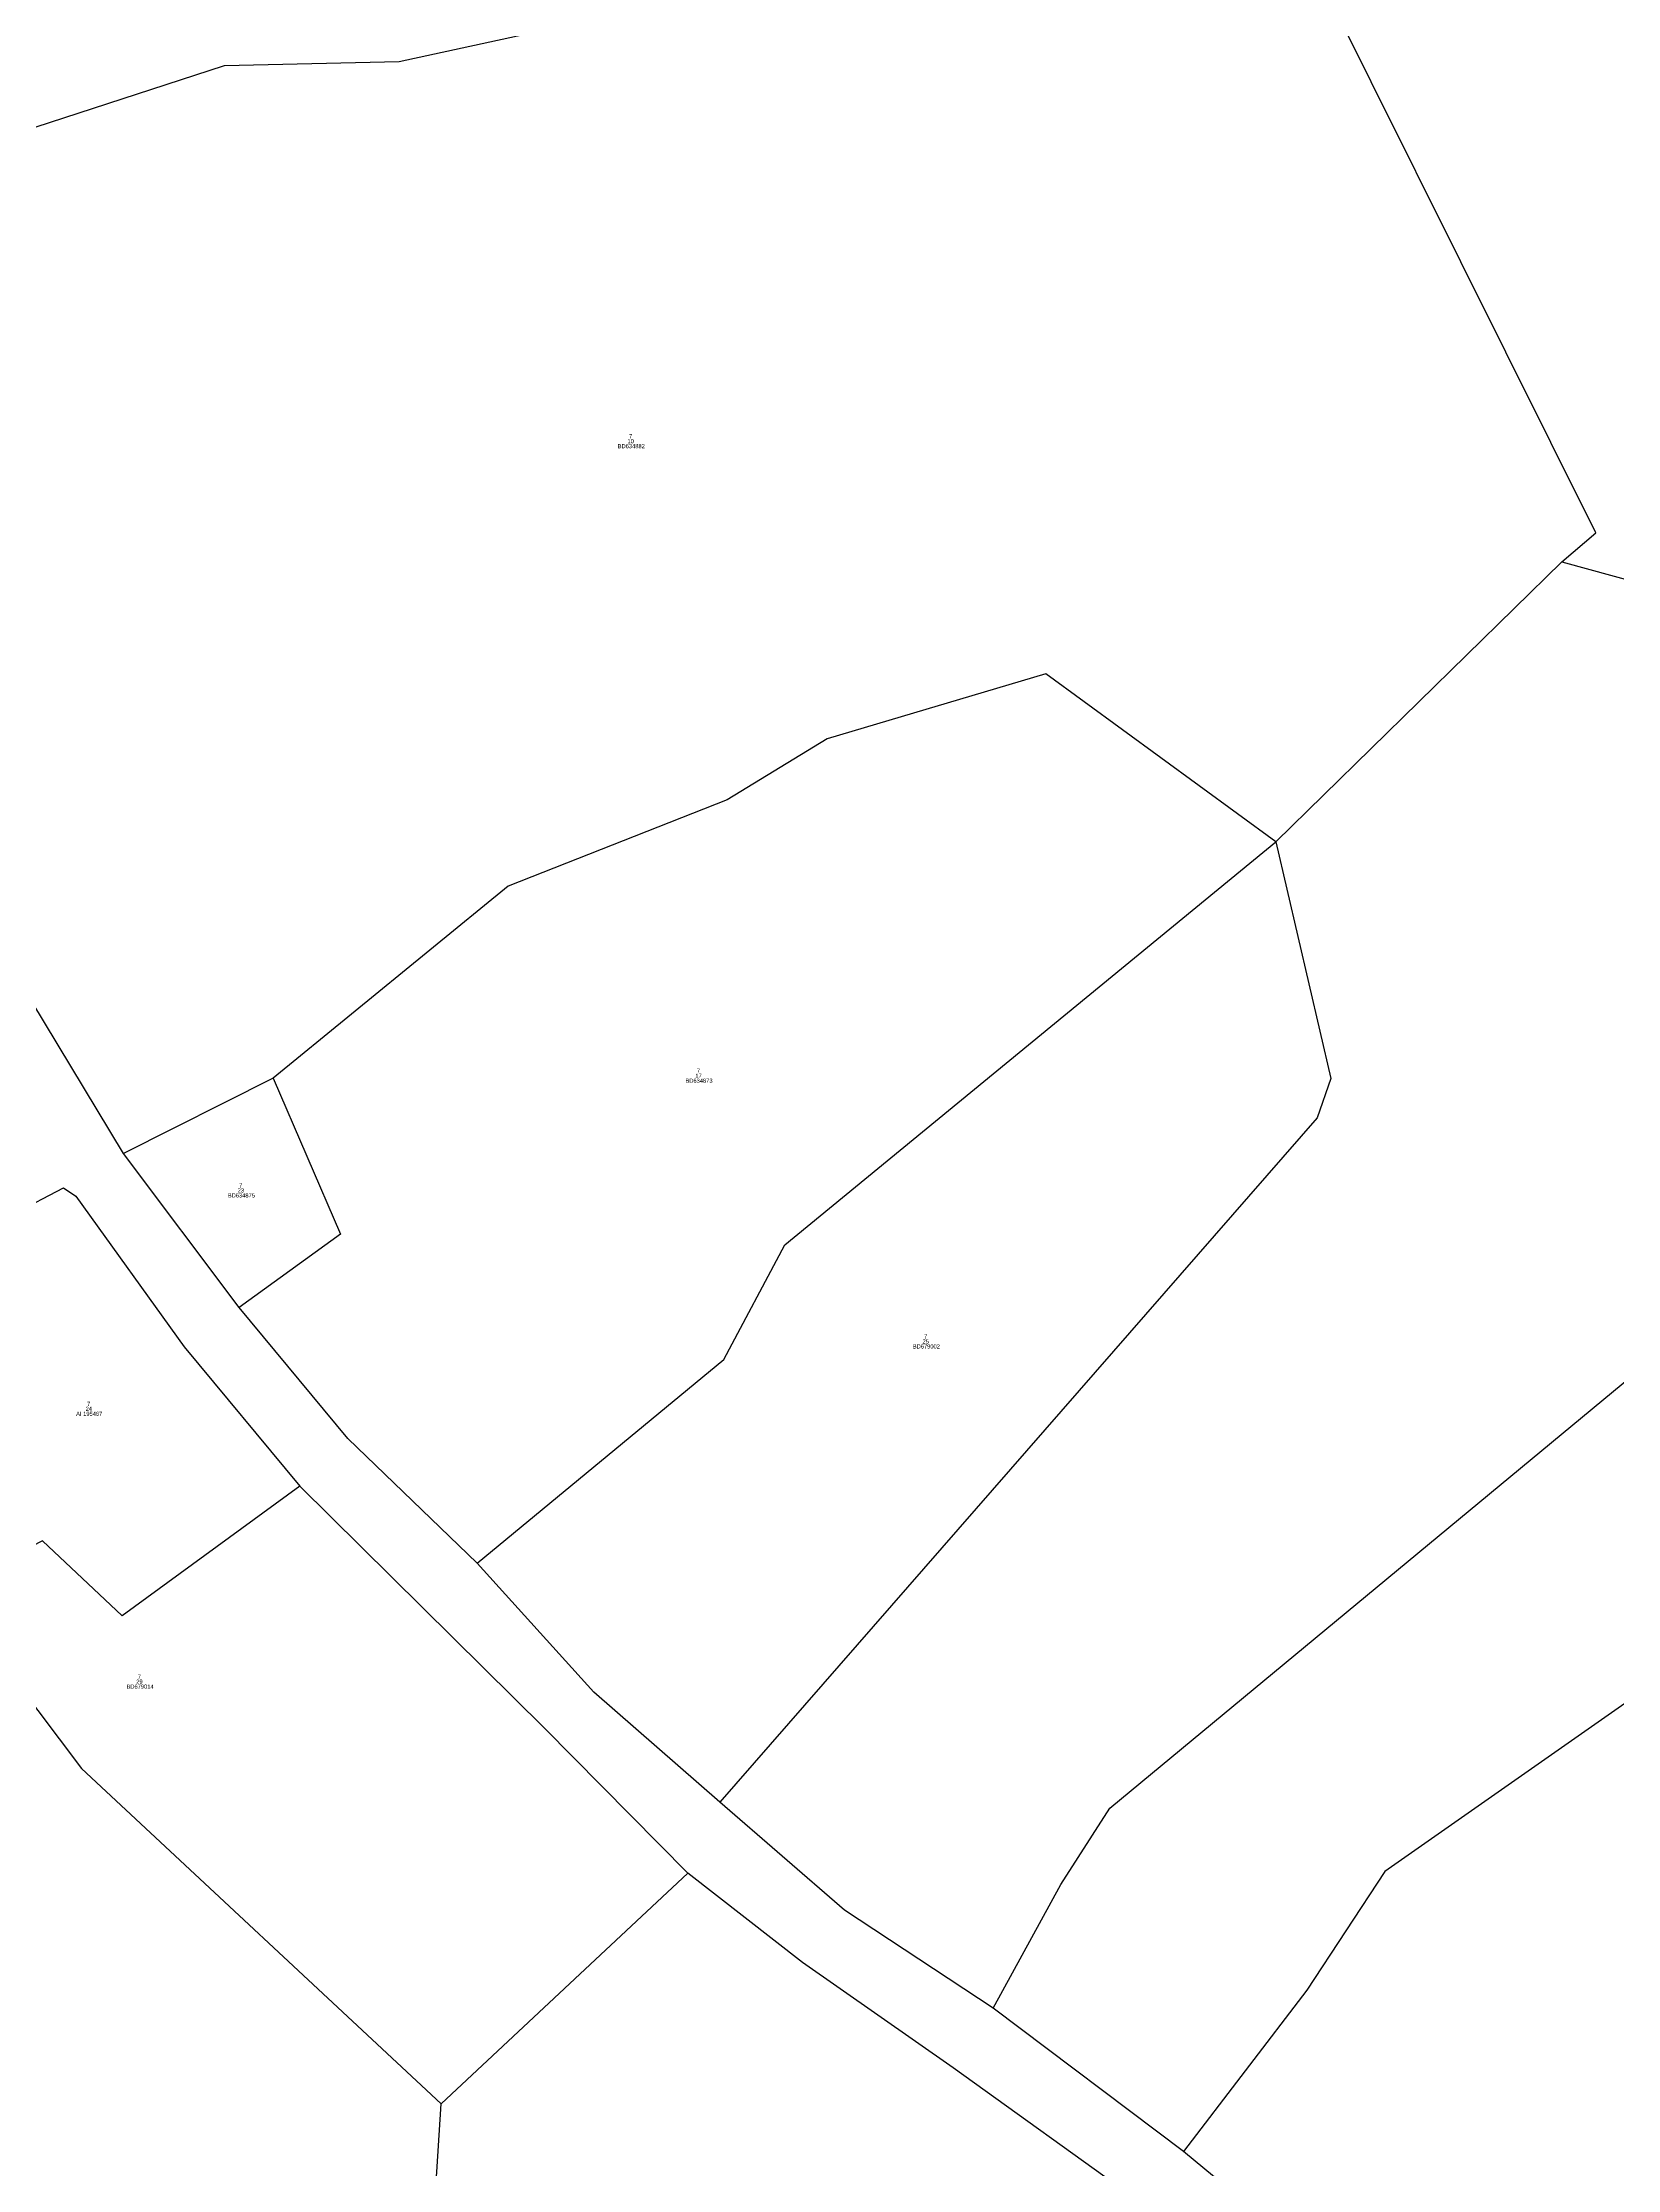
# Model space of a CAD drawing. Extents: x 547915 to 556085, y 1814738 to 1822008.
# Drawn here: x 550171.1 to 550360.5, y 1819619.6 to 1819875.3 of the extents above; entities that cross this region are included whole.
import ezdxf

# ---------------------------------------------------------------- set-up
doc = ezdxf.new("R2010")
doc.units = 0
for name, color, linetype in [('Level 10', 7, 'Continuous'), ('Level 20', 7, 'Continuous'), ('Level 23', 7, 'Continuous')]:
    doc.layers.add(name, color=color, linetype=linetype)

msp = doc.modelspace()

# ---------------------------------------------------------------- linework, layer by layer
at = {"layer": 'Level 10'}
for p, q in [((550319.37, 1819779.19), (550353.79, 1819812.86)), ((550353.79, 1819812.86), (550378.13, 1819806.14)), ((550198.81, 1819750.76), (550180.81, 1819741.71)), ((550219.01, 1819627.44), (550248.66, 1819655.17)), ((550218.34, 1819617.39), (550219.01, 1819627.44))]:
    msp.add_line(p, q, dxfattribs=at)
for points in [[(550126.65, 1819836.66), (550156.11, 1819860.55), (550192.93, 1819872.54), (550213.94, 1819873.03), (550248.14, 1819880.47), (550314.6, 1819903.19)], [(550353.79, 1819812.86), (550357.86, 1819816.36), (550314.6, 1819903.19)], [(550319.37, 1819779.19), (550291.73, 1819799.39), (550265.44, 1819791.57), (550253.4, 1819784.24), (550227.05, 1819773.85), (550198.81, 1819750.76)], [(550223.33, 1819692.47), (550253, 1819716.93), (550260.32, 1819730.73), (550319.37, 1819779.19)], [(550319.37, 1819779.19), (550325.98, 1819750.74), (550324.35, 1819746.02), (550252.53, 1819663.73)], [(550198.81, 1819750.76), (550206.91, 1819732.01), (550194.71, 1819723.21)], [(550202.01, 1819701.7), (550180.62, 1819686.13), (550171.06, 1819695.16), (550165.65, 1819692.39), (550159.52, 1819702.63), (550166.02, 1819706.34), (550153.89, 1819724.64)], [(550285.37, 1819638.95), (550293.52, 1819653.81), (550299.42, 1819663), (550373.5, 1819724.33)], [(550104.88, 1819704.81), (550121.55, 1819677.77), (550150.4, 1819689.99), (550167.82, 1819678.31), (550175.75, 1819667.76), (550219.01, 1819627.44)], [(550395.02, 1819699.17), (550332.5, 1819655.38), (550323.09, 1819641.11), (550308.27, 1819621.73)]]:
    msp.add_lwpolyline(points, dxfattribs=at)
at = {"layer": 'Level 23'}
for p, q in [((550194.71, 1819723.21), (550180.81, 1819741.71)), ((550308.27, 1819621.73), (550285.37, 1819638.95))]:
    msp.add_line(p, q, dxfattribs=at)
for points in [[(550180.81, 1819741.71), (550168.13, 1819762.73), (550144.19, 1819803.7), (550126.65, 1819836.66)], [(550153.89, 1819724.64), (550167.76, 1819734.53), (550173.58, 1819737.6), (550175.08, 1819736.57), (550188.09, 1819718.46), (550202.01, 1819701.7)], [(550223.33, 1819692.47), (550207.77, 1819707.46), (550194.71, 1819723.21)], [(550202.01, 1819701.7), (550231.44, 1819672.61), (550248.66, 1819655.17)], [(550252.53, 1819663.73), (550237.37, 1819676.95), (550223.33, 1819692.47)], [(550285.37, 1819638.95), (550267.49, 1819650.75), (550252.53, 1819663.73)], [(550333.99, 1819587.2), (550302.67, 1819615.89), (550280.58, 1819631.77), (550262.44, 1819644.43), (550248.66, 1819655.17)], [(550355.84, 1819579.79), (550342.09, 1819593.76), (550308.27, 1819621.73)]]:
    msp.add_lwpolyline(points, dxfattribs=at)

# ---------------------------------------------------------------- texts
at = {"layer": 'Level 20'}
for s, p in [('7', (550241.59, 1819827.72)), ('7', (550241.59, 1819827.72)), ('BD634882', (550240.23, 1819826.52)), ('BD634882', (550240.23, 1819826.52)), ('10', (550241.41, 1819827.12)), ('10', (550241.41, 1819827.12)), ('17', (550249.57, 1819750.82)), ('17', (550249.57, 1819750.82)), ('7', (550249.75, 1819751.42)), ('7', (550249.75, 1819751.42)), ('BD634873', (550248.38, 1819750.22)), ('BD634873', (550248.38, 1819750.22)), ('BD634875', (550193.34, 1819736.43)), ('23', (550194.52, 1819737.03)), ('7', (550194.7, 1819737.63)), ('BD679002', (550275.72, 1819718.27)), ('BD679002', (550275.72, 1819718.27)), ('25', (550276.89, 1819718.87)), ('25', (550276.89, 1819718.87)), ('7', (550277.07, 1819719.47)), ('7', (550277.07, 1819719.47)), ('AI 195467', (550175.1, 1819710.17)), ('24', (550176.24, 1819710.77)), ('7', (550176.41, 1819711.37)), ('BD679014', (550181.16, 1819677.37)), ('29', (550182.33, 1819677.97)), ('7', (550182.51, 1819678.57))]:
    msp.add_text(s, height=0.5, dxfattribs=at).set_placement(p)

doc.saveas('drawing.dxf')
